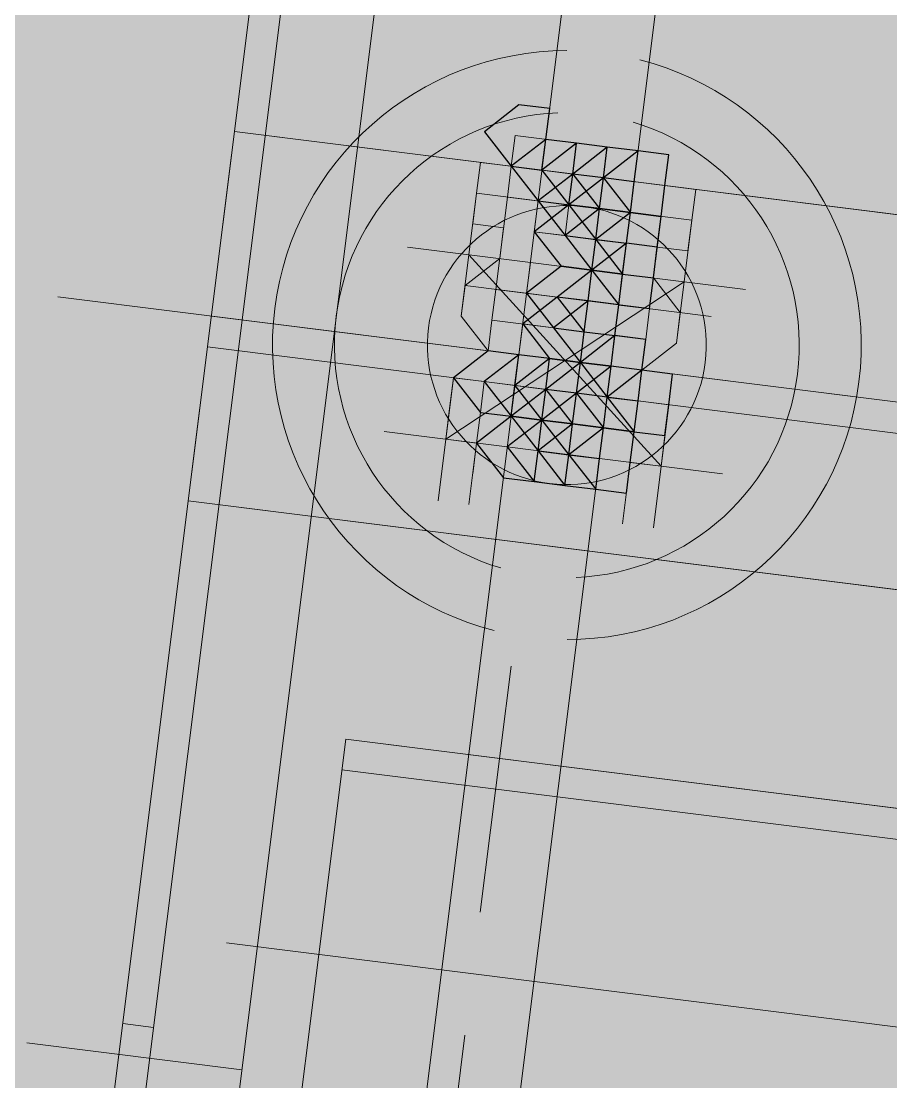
# Model space of a CAD drawing. Header units: metres. Extents: x -4 to 509425, y 7549 to 4732445.
# Drawn here: x 475992.0729 to 475992.3105, y 4719722.4857 to 4719722.7754 of the extents above; entities that cross this region are included whole.
import ezdxf

# ---------------------------------------------------------------- set-up
doc = ezdxf.new("R2010")
doc.units = ezdxf.units.M
doc.header["$LTSCALE"] = 0.01
doc.header["$MEASUREMENT"] = 0
doc.layers.get('0').update_dxf_attribs({"lineweight": 0})
doc.layers.add('_SUBESTACIÓN', color=1, linetype='Continuous')
doc.layers.add('SUBESTACION LA VID', color=253, linetype='Continuous')

# ---------------------------------------------------------------- blocks, each defined once
blk = doc.blocks.new('A$Cfff6051d')
at = {"layer": 'SUBESTACION LA VID', "transparency": 33554687}
h = blk.add_hatch(color=256, dxfattribs=at)
h.dxf.hatch_style = 2
h.paths.add_polyline_path([(475992.21629, 4719722.74312), (475992.21734, 4719722.75152), (475992.20894, 4719722.75257), (475992.19949, 4719722.74523), (475992.20684, 4719722.73577), (475992.21524, 4719722.73472)])
h = blk.add_hatch(color=256, dxfattribs=at)
h.dxf.hatch_style = 2
h.paths.add_polyline_path([(475992.21629, 4719722.74312), (475992.21734, 4719722.75152), (475992.20894, 4719722.75257), (475992.19949, 4719722.74523), (475992.20684, 4719722.73577), (475992.21524, 4719722.73472)])
h = blk.add_hatch(color=256, dxfattribs=at)
h.dxf.hatch_style = 2
h.paths.add_polyline_path([(475992.22364, 4719722.73367), (475992.22469, 4719722.74207), (475992.21629, 4719722.74312), (475992.20684, 4719722.73577), (475992.21418, 4719722.72632), (475992.22258, 4719722.72527)])
h = blk.add_hatch(color=256, dxfattribs=at)
h.dxf.hatch_style = 2
h.paths.add_polyline_path([(475992.23204, 4719722.73262), (475992.23309, 4719722.74102), (475992.22469, 4719722.74207), (475992.21524, 4719722.73472), (475992.22258, 4719722.72527), (475992.23098, 4719722.72421)])
h = blk.add_hatch(color=256, dxfattribs=at)
h.dxf.hatch_style = 2
h.paths.add_polyline_path([(475992.23204, 4719722.73262), (475992.23309, 4719722.74102), (475992.22469, 4719722.74207), (475992.21524, 4719722.73472), (475992.22258, 4719722.72527), (475992.23098, 4719722.72421)])
h = blk.add_hatch(color=256, dxfattribs=at)
h.dxf.hatch_style = 2
h.paths.add_polyline_path([(475992.23204, 4719722.73262), (475992.23309, 4719722.74102), (475992.22469, 4719722.74207), (475992.21524, 4719722.73472), (475992.22258, 4719722.72527), (475992.23098, 4719722.72421)])
h = blk.add_hatch(color=256, dxfattribs=at)
h.dxf.hatch_style = 2
h.paths.add_polyline_path([(475992.24044, 4719722.73156), (475992.24149, 4719722.73996), (475992.23309, 4719722.74102), (475992.22364, 4719722.73367), (475992.23098, 4719722.72421), (475992.23939, 4719722.72316)])
h = blk.add_hatch(color=256, dxfattribs=at)
h.dxf.hatch_style = 2
h.paths.add_polyline_path([(475992.24044, 4719722.73156), (475992.24149, 4719722.73996), (475992.23309, 4719722.74102), (475992.22364, 4719722.73367), (475992.23098, 4719722.72421), (475992.23939, 4719722.72316)])
h = blk.add_hatch(color=256, dxfattribs=at)
h.dxf.hatch_style = 2
h.paths.add_polyline_path([(475992.24044, 4719722.73156), (475992.24149, 4719722.73996), (475992.23309, 4719722.74102), (475992.22364, 4719722.73367), (475992.23098, 4719722.72421), (475992.23939, 4719722.72316)])
h = blk.add_hatch(color=256, dxfattribs=at)
h.dxf.hatch_style = 2
h.paths.add_polyline_path([(475992.24884, 4719722.73051), (475992.24989, 4719722.73891), (475992.24149, 4719722.73996), (475992.23204, 4719722.73262), (475992.23939, 4719722.72316), (475992.24779, 4719722.72211)])
h = blk.add_hatch(color=256, dxfattribs=at)
h.dxf.hatch_style = 2
h.paths.add_polyline_path([(475992.23098, 4719722.72421), (475992.23204, 4719722.73262), (475992.22364, 4719722.73367), (475992.21418, 4719722.72632), (475992.22153, 4719722.71687), (475992.22993, 4719722.71581)])
h = blk.add_hatch(color=256, dxfattribs=at)
h.dxf.hatch_style = 2
h.paths.add_polyline_path([(475992.23098, 4719722.72421), (475992.23204, 4719722.73262), (475992.22364, 4719722.73367), (475992.21418, 4719722.72632), (475992.22153, 4719722.71687), (475992.22993, 4719722.71581)])
h = blk.add_hatch(color=256, dxfattribs=at)
h.dxf.hatch_style = 2
h.paths.add_polyline_path([(475992.23939, 4719722.72316), (475992.24044, 4719722.73156), (475992.23204, 4719722.73262), (475992.22258, 4719722.72527), (475992.22993, 4719722.71581), (475992.23833, 4719722.71476)])
h = blk.add_hatch(color=256, dxfattribs=at)
h.dxf.hatch_style = 2
h.paths.add_polyline_path([(475992.23939, 4719722.72316), (475992.24044, 4719722.73156), (475992.23204, 4719722.73262), (475992.22258, 4719722.72527), (475992.22993, 4719722.71581), (475992.23833, 4719722.71476)])
h = blk.add_hatch(color=256, dxfattribs=at)
h.dxf.hatch_style = 2
h.paths.add_polyline_path([(475992.22993, 4719722.71581), (475992.23098, 4719722.72421), (475992.22258, 4719722.72527), (475992.21313, 4719722.71792), (475992.22048, 4719722.70847), (475992.22888, 4719722.70741)])
h = blk.add_hatch(color=256, dxfattribs=at)
h.dxf.hatch_style = 2
h.paths.add_polyline_path([(475992.22993, 4719722.71581), (475992.23098, 4719722.72421), (475992.22258, 4719722.72527), (475992.21313, 4719722.71792), (475992.22048, 4719722.70847), (475992.22888, 4719722.70741)])
h = blk.add_hatch(color=256, dxfattribs=at)
h.dxf.hatch_style = 2
h.paths.add_polyline_path([(475992.23833, 4719722.71476), (475992.23939, 4719722.72316), (475992.23098, 4719722.72421), (475992.22153, 4719722.71687), (475992.22888, 4719722.70741), (475992.23728, 4719722.70636)])
h = blk.add_hatch(color=256, dxfattribs=at)
h.dxf.hatch_style = 2
h.paths.add_polyline_path([(475992.23833, 4719722.71476), (475992.23939, 4719722.72316), (475992.23098, 4719722.72421), (475992.22153, 4719722.71687), (475992.22888, 4719722.70741), (475992.23728, 4719722.70636)])
h = blk.add_hatch(color=256, dxfattribs=at)
h.dxf.hatch_style = 2
h.paths.add_polyline_path([(475992.24673, 4719722.71371), (475992.24779, 4719722.72211), (475992.23939, 4719722.72316), (475992.22993, 4719722.71581), (475992.23728, 4719722.70636), (475992.24568, 4719722.70531)])
h = blk.add_hatch(color=256, dxfattribs=at)
h.dxf.hatch_style = 2
h.paths.add_polyline_path([(475992.24673, 4719722.71371), (475992.24779, 4719722.72211), (475992.23939, 4719722.72316), (475992.22993, 4719722.71581), (475992.23728, 4719722.70636), (475992.24568, 4719722.70531)])
h = blk.add_hatch(color=256, dxfattribs=at)
h.dxf.hatch_style = 2
h.paths.add_polyline_path([(475992.24568, 4719722.70531), (475992.24673, 4719722.71371), (475992.23833, 4719722.71476), (475992.22888, 4719722.70741), (475992.23623, 4719722.69796), (475992.24463, 4719722.69691)])
h = blk.add_hatch(color=256, dxfattribs=at)
h.dxf.hatch_style = 2
h.paths.add_polyline_path([(475992.24568, 4719722.70531), (475992.24673, 4719722.71371), (475992.23833, 4719722.71476), (475992.22888, 4719722.70741), (475992.23623, 4719722.69796), (475992.24463, 4719722.69691)])
h = blk.add_hatch(color=256, dxfattribs=at)
h.dxf.hatch_style = 2
h.paths.add_polyline_path([(475992.22782, 4719722.69901), (475992.22888, 4719722.70741), (475992.22048, 4719722.70847), (475992.21102, 4719722.70112), (475992.21837, 4719722.69167), (475992.22677, 4719722.69061)])
h = blk.add_hatch(color=256, dxfattribs=at)
h.dxf.hatch_style = 2
h.paths.add_polyline_path([(475992.22782, 4719722.69901), (475992.22888, 4719722.70741), (475992.22048, 4719722.70847), (475992.21102, 4719722.70112), (475992.21837, 4719722.69167), (475992.22677, 4719722.69061)])
h = blk.add_hatch(color=256, dxfattribs=at)
h.dxf.hatch_style = 2
h.paths.add_polyline_path([(475992.22782, 4719722.69901), (475992.22888, 4719722.70741), (475992.22048, 4719722.70847), (475992.21102, 4719722.70112), (475992.21837, 4719722.69167), (475992.22677, 4719722.69061)])
h = blk.add_hatch(color=256, dxfattribs=at)
h.dxf.hatch_style = 2
h.paths.add_polyline_path([(475992.22782, 4719722.69901), (475992.22888, 4719722.70741), (475992.22048, 4719722.70847), (475992.21102, 4719722.70112), (475992.21837, 4719722.69167), (475992.22677, 4719722.69061)])
h = blk.add_hatch(color=256, dxfattribs=at)
h.dxf.hatch_style = 2
h.paths.add_polyline_path([(475992.22782, 4719722.69901), (475992.22888, 4719722.70741), (475992.22048, 4719722.70847), (475992.21102, 4719722.70112), (475992.21837, 4719722.69167), (475992.22677, 4719722.69061)])
h = blk.add_hatch(color=256, dxfattribs=at)
h.dxf.hatch_style = 2
h.paths.add_polyline_path([(475992.23623, 4719722.69796), (475992.23728, 4719722.70636), (475992.22888, 4719722.70741), (475992.21942, 4719722.70007), (475992.22677, 4719722.69061), (475992.23517, 4719722.68956)])
h = blk.add_hatch(color=256, dxfattribs=at)
h.dxf.hatch_style = 2
h.paths.add_polyline_path([(475992.23623, 4719722.69796), (475992.23728, 4719722.70636), (475992.22888, 4719722.70741), (475992.21942, 4719722.70007), (475992.22677, 4719722.69061), (475992.23517, 4719722.68956)])
h = blk.add_hatch(color=256, dxfattribs=at)
h.dxf.hatch_style = 2
h.paths.add_polyline_path([(475992.23623, 4719722.69796), (475992.23728, 4719722.70636), (475992.22888, 4719722.70741), (475992.21942, 4719722.70007), (475992.22677, 4719722.69061), (475992.23517, 4719722.68956)])
h = blk.add_hatch(color=256, dxfattribs=at)
h.dxf.hatch_style = 2
h.paths.add_polyline_path([(475992.23623, 4719722.69796), (475992.23728, 4719722.70636), (475992.22888, 4719722.70741), (475992.21942, 4719722.70007), (475992.22677, 4719722.69061), (475992.23517, 4719722.68956)])
h = blk.add_hatch(color=256, dxfattribs=at)
h.dxf.hatch_style = 2
h.paths.add_polyline_path([(475992.23623, 4719722.69796), (475992.23728, 4719722.70636), (475992.22888, 4719722.70741), (475992.21942, 4719722.70007), (475992.22677, 4719722.69061), (475992.23517, 4719722.68956)])
h = blk.add_hatch(color=256, dxfattribs=at)
h.dxf.hatch_style = 2
h.paths.add_polyline_path([(475992.22677, 4719722.69061), (475992.22782, 4719722.69901), (475992.21942, 4719722.70007), (475992.20997, 4719722.69272), (475992.21732, 4719722.68327), (475992.22572, 4719722.68221)])
h = blk.add_hatch(color=256, dxfattribs=at)
h.dxf.hatch_style = 2
h.paths.add_polyline_path([(475992.22677, 4719722.69061), (475992.22782, 4719722.69901), (475992.21942, 4719722.70007), (475992.20997, 4719722.69272), (475992.21732, 4719722.68327), (475992.22572, 4719722.68221)])
h = blk.add_hatch(color=256, dxfattribs=at)
h.dxf.hatch_style = 2
h.paths.add_polyline_path([(475992.22677, 4719722.69061), (475992.22782, 4719722.69901), (475992.21942, 4719722.70007), (475992.20997, 4719722.69272), (475992.21732, 4719722.68327), (475992.22572, 4719722.68221)])
h = blk.add_hatch(color=256, dxfattribs=at)
h.dxf.hatch_style = 2
h.paths.add_polyline_path([(475992.22677, 4719722.69061), (475992.22782, 4719722.69901), (475992.21942, 4719722.70007), (475992.20997, 4719722.69272), (475992.21732, 4719722.68327), (475992.22572, 4719722.68221)])
h = blk.add_hatch(color=256, dxfattribs=at)
h.dxf.hatch_style = 2
h.paths.add_polyline_path([(475992.22677, 4719722.69061), (475992.22782, 4719722.69901), (475992.21942, 4719722.70007), (475992.20997, 4719722.69272), (475992.21732, 4719722.68327), (475992.22572, 4719722.68221)])
h = blk.add_hatch(color=256, dxfattribs=at)
h.dxf.hatch_style = 2
h.paths.add_polyline_path([(475992.23517, 4719722.68956), (475992.23623, 4719722.69796), (475992.22782, 4719722.69901), (475992.21837, 4719722.69167), (475992.22572, 4719722.68221), (475992.23412, 4719722.68116)])
h = blk.add_hatch(color=256, dxfattribs=at)
h.dxf.hatch_style = 2
h.paths.add_polyline_path([(475992.23517, 4719722.68956), (475992.23623, 4719722.69796), (475992.22782, 4719722.69901), (475992.21837, 4719722.69167), (475992.22572, 4719722.68221), (475992.23412, 4719722.68116)])
h = blk.add_hatch(color=256, dxfattribs=at)
h.dxf.hatch_style = 2
h.paths.add_polyline_path([(475992.23517, 4719722.68956), (475992.23623, 4719722.69796), (475992.22782, 4719722.69901), (475992.21837, 4719722.69167), (475992.22572, 4719722.68221), (475992.23412, 4719722.68116)])
h = blk.add_hatch(color=256, dxfattribs=at)
h.dxf.hatch_style = 2
h.paths.add_polyline_path([(475992.23517, 4719722.68956), (475992.23623, 4719722.69796), (475992.22782, 4719722.69901), (475992.21837, 4719722.69167), (475992.22572, 4719722.68221), (475992.23412, 4719722.68116)])
h = blk.add_hatch(color=256, dxfattribs=at)
h.dxf.hatch_style = 2
h.paths.add_polyline_path([(475992.23517, 4719722.68956), (475992.23623, 4719722.69796), (475992.22782, 4719722.69901), (475992.21837, 4719722.69167), (475992.22572, 4719722.68221), (475992.23412, 4719722.68116)])
h = blk.add_hatch(color=256, dxfattribs=at)
h.dxf.hatch_style = 2
h.paths.add_polyline_path([(475992.24252, 4719722.68011), (475992.24357, 4719722.68851), (475992.23517, 4719722.68956), (475992.22572, 4719722.68221), (475992.23307, 4719722.67276), (475992.24147, 4719722.6717)])
h = blk.add_hatch(color=256, dxfattribs=at)
h.dxf.hatch_style = 2
h.paths.add_polyline_path([(475992.24252, 4719722.68011), (475992.24357, 4719722.68851), (475992.23517, 4719722.68956), (475992.22572, 4719722.68221), (475992.23307, 4719722.67276), (475992.24147, 4719722.6717)])
h = blk.add_hatch(color=256, dxfattribs=at)
h.dxf.hatch_style = 2
h.paths.add_polyline_path([(475992.20786, 4719722.67592), (475992.20892, 4719722.68432), (475992.20052, 4719722.68537), (475992.19106, 4719722.67802), (475992.19841, 4719722.66857), (475992.20681, 4719722.66752)])
h = blk.add_hatch(color=256, dxfattribs=at)
h.dxf.hatch_style = 2
h.paths.add_polyline_path([(475992.21626, 4719722.67486), (475992.21732, 4719722.68327), (475992.20892, 4719722.68432), (475992.19946, 4719722.67697), (475992.20681, 4719722.66752), (475992.21521, 4719722.66646)])
h = blk.add_hatch(color=256, dxfattribs=at)
h.dxf.hatch_style = 2
h.paths.add_polyline_path([(475992.22466, 4719722.67381), (475992.22572, 4719722.68221), (475992.21732, 4719722.68327), (475992.20786, 4719722.67592), (475992.21521, 4719722.66646), (475992.22361, 4719722.66541)])
h = blk.add_hatch(color=256, dxfattribs=at)
h.dxf.hatch_style = 2
h.paths.add_polyline_path([(475992.22466, 4719722.67381), (475992.22572, 4719722.68221), (475992.21732, 4719722.68327), (475992.20786, 4719722.67592), (475992.21521, 4719722.66646), (475992.22361, 4719722.66541)])
h = blk.add_hatch(color=256, dxfattribs=at)
h.dxf.hatch_style = 2
h.paths.add_polyline_path([(475992.23307, 4719722.67276), (475992.23412, 4719722.68116), (475992.22572, 4719722.68221), (475992.21626, 4719722.67486), (475992.22361, 4719722.66541), (475992.23202, 4719722.66436)])
h = blk.add_hatch(color=256, dxfattribs=at)
h.dxf.hatch_style = 2
h.paths.add_polyline_path([(475992.23307, 4719722.67276), (475992.23412, 4719722.68116), (475992.22572, 4719722.68221), (475992.21626, 4719722.67486), (475992.22361, 4719722.66541), (475992.23202, 4719722.66436)])
h = blk.add_hatch(color=256, dxfattribs=at)
h.dxf.hatch_style = 2
h.paths.add_polyline_path([(475992.24147, 4719722.6717), (475992.24252, 4719722.68011), (475992.23412, 4719722.68116), (475992.22466, 4719722.67381), (475992.23202, 4719722.66436), (475992.24042, 4719722.6633)])
h = blk.add_hatch(color=256, dxfattribs=at)
h.dxf.hatch_style = 2
h.paths.add_polyline_path([(475992.24147, 4719722.6717), (475992.24252, 4719722.68011), (475992.23412, 4719722.68116), (475992.22466, 4719722.67381), (475992.23202, 4719722.66436), (475992.24042, 4719722.6633)])
h = blk.add_hatch(color=256, dxfattribs=at)
h.dxf.hatch_style = 2
h.paths.add_polyline_path([(475992.24147, 4719722.6717), (475992.24252, 4719722.68011), (475992.23412, 4719722.68116), (475992.22466, 4719722.67381), (475992.23202, 4719722.66436), (475992.24042, 4719722.6633)])
h = blk.add_hatch(color=256, dxfattribs=at)
h.dxf.hatch_style = 2
h.paths.add_polyline_path([(475992.24987, 4719722.67065), (475992.25092, 4719722.67905), (475992.24252, 4719722.68011), (475992.23307, 4719722.67276), (475992.24042, 4719722.6633), (475992.24882, 4719722.66225)])
h = blk.add_hatch(color=256, dxfattribs=at)
h.dxf.hatch_style = 2
h.paths.add_polyline_path([(475992.22361, 4719722.66541), (475992.22466, 4719722.67381), (475992.21626, 4719722.67486), (475992.20681, 4719722.66752), (475992.21416, 4719722.65806), (475992.22256, 4719722.65701)])
h = blk.add_hatch(color=256, dxfattribs=at)
h.dxf.hatch_style = 2
h.paths.add_polyline_path([(475992.22361, 4719722.66541), (475992.22466, 4719722.67381), (475992.21626, 4719722.67486), (475992.20681, 4719722.66752), (475992.21416, 4719722.65806), (475992.22256, 4719722.65701)])
h = blk.add_hatch(color=256, dxfattribs=at)
h.dxf.hatch_style = 2
h.paths.add_polyline_path([(475992.22361, 4719722.66541), (475992.22466, 4719722.67381), (475992.21626, 4719722.67486), (475992.20681, 4719722.66752), (475992.21416, 4719722.65806), (475992.22256, 4719722.65701)])
h = blk.add_hatch(color=256, dxfattribs=at)
h.dxf.hatch_style = 2
h.paths.add_polyline_path([(475992.22361, 4719722.66541), (475992.22466, 4719722.67381), (475992.21626, 4719722.67486), (475992.20681, 4719722.66752), (475992.21416, 4719722.65806), (475992.22256, 4719722.65701)])
h = blk.add_hatch(color=256, dxfattribs=at)
h.dxf.hatch_style = 2
h.paths.add_polyline_path([(475992.23202, 4719722.66436), (475992.23307, 4719722.67276), (475992.22466, 4719722.67381), (475992.21521, 4719722.66646), (475992.22256, 4719722.65701), (475992.23096, 4719722.65596)])
h = blk.add_hatch(color=256, dxfattribs=at)
h.dxf.hatch_style = 2
h.paths.add_polyline_path([(475992.23202, 4719722.66436), (475992.23307, 4719722.67276), (475992.22466, 4719722.67381), (475992.21521, 4719722.66646), (475992.22256, 4719722.65701), (475992.23096, 4719722.65596)])
h = blk.add_hatch(color=256, dxfattribs=at)
h.dxf.hatch_style = 2
h.paths.add_polyline_path([(475992.23202, 4719722.66436), (475992.23307, 4719722.67276), (475992.22466, 4719722.67381), (475992.21521, 4719722.66646), (475992.22256, 4719722.65701), (475992.23096, 4719722.65596)])
h = blk.add_hatch(color=256, dxfattribs=at)
h.dxf.hatch_style = 2
h.paths.add_polyline_path([(475992.23202, 4719722.66436), (475992.23307, 4719722.67276), (475992.22466, 4719722.67381), (475992.21521, 4719722.66646), (475992.22256, 4719722.65701), (475992.23096, 4719722.65596)])
h = blk.add_hatch(color=256, dxfattribs=at)
h.dxf.hatch_style = 2
h.paths.add_polyline_path([(475992.21416, 4719722.65806), (475992.21521, 4719722.66646), (475992.20681, 4719722.66752), (475992.19736, 4719722.66017), (475992.2047, 4719722.65072), (475992.2131, 4719722.64966)])
h = blk.add_hatch(color=256, dxfattribs=at)
h.dxf.hatch_style = 2
h.paths.add_polyline_path([(475992.22256, 4719722.65701), (475992.22361, 4719722.66541), (475992.21521, 4719722.66646), (475992.20576, 4719722.65912), (475992.2131, 4719722.64966), (475992.2215, 4719722.64861)])
h = blk.add_hatch(color=256, dxfattribs=at)
h.dxf.hatch_style = 2
h.paths.add_polyline_path([(475992.22256, 4719722.65701), (475992.22361, 4719722.66541), (475992.21521, 4719722.66646), (475992.20576, 4719722.65912), (475992.2131, 4719722.64966), (475992.2215, 4719722.64861)])
h = blk.add_hatch(color=256, dxfattribs=at)
h.dxf.hatch_style = 2
h.paths.add_polyline_path([(475992.23096, 4719722.65596), (475992.23202, 4719722.66436), (475992.22361, 4719722.66541), (475992.21416, 4719722.65806), (475992.2215, 4719722.64861), (475992.22991, 4719722.64756)])
h = blk.add_hatch(color=256, dxfattribs=at)
h.dxf.hatch_style = 2
h.paths.add_polyline_path([(475992.23096, 4719722.65596), (475992.23202, 4719722.66436), (475992.22361, 4719722.66541), (475992.21416, 4719722.65806), (475992.2215, 4719722.64861), (475992.22991, 4719722.64756)])
h = blk.add_hatch(color=256, dxfattribs=at)
h.dxf.hatch_style = 2
h.paths.add_polyline_path([(475992.23936, 4719722.6549), (475992.24042, 4719722.6633), (475992.23202, 4719722.66436), (475992.22256, 4719722.65701), (475992.22991, 4719722.64756), (475992.23831, 4719722.6465)])
h = blk.add_hatch(color=256, dxfattribs=at)
h.dxf.hatch_style = 2
h.paths.add_polyline_path([(475992.23936, 4719722.6549), (475992.24042, 4719722.6633), (475992.23202, 4719722.66436), (475992.22256, 4719722.65701), (475992.22991, 4719722.64756), (475992.23831, 4719722.6465)])
h = blk.add_hatch(color=256, dxfattribs=at)
h.dxf.hatch_style = 2
h.paths.add_polyline_path([(475992.23936, 4719722.6549), (475992.24042, 4719722.6633), (475992.23202, 4719722.66436), (475992.22256, 4719722.65701), (475992.22991, 4719722.64756), (475992.23831, 4719722.6465)])
at = {"layer": 'SUBESTACION LA VID', "lineweight": 15}
for p, q in [((475992.26052, 4719723.09593), (475992.09939, 4719721.81068)), ((475992.28573, 4719723.09277), (475992.12459, 4719721.80752)), ((475992.15545, 4719722.93846), (475991.89427, 4719720.85518)), ((475992.20789, 4719722.74417), (475992.20684, 4719722.73577)), ((475992.20789, 4719722.74417), (475992.24149, 4719722.73996)), ((475992.24989, 4719722.73891), (475992.24884, 4719722.73051)), ((475992.24989, 4719722.73891), (475992.24884, 4719722.73051)), ((475992.20684, 4719722.73577), (475992.22364, 4719722.73367)), ((475992.21524, 4719722.73472), (475992.22364, 4719722.73367)), ((475992.22364, 4719722.73367), (475992.23204, 4719722.73262)), ((475992.23204, 4719722.73262), (475992.24884, 4719722.73051)), ((475992.23204, 4719722.73262), (475992.24044, 4719722.73156)), ((475992.19738, 4719722.72843), (475992.19317, 4719722.69483)), ((475992.19738, 4719722.72843), (475992.25619, 4719722.72105)), ((475992.20262, 4719722.70217), (475992.20578, 4719722.72737)), ((475992.20578, 4719722.72737), (475992.22258, 4719722.72527)), ((475992.21418, 4719722.72632), (475992.21313, 4719722.71792)), ((475992.22153, 4719722.71687), (475992.22258, 4719722.72527)), ((475992.22993, 4719722.71581), (475992.23098, 4719722.72421)), ((475992.23098, 4719722.72421), (475992.24779, 4719722.72211)), ((475992.23939, 4719722.72316), (475992.23833, 4719722.71476)), ((475992.24463, 4719722.69691), (475992.24779, 4719722.72211)), ((475992.25619, 4719722.72105), (475992.25197, 4719722.68745)), ((475992.20368, 4719722.71057), (475992.20473, 4719722.71897)), ((475992.21313, 4719722.71792), (475992.21313, 4719722.71792)), ((475992.21313, 4719722.71792), (475992.23833, 4719722.71476)), ((475992.21313, 4719722.71792), (475992.22153, 4719722.71687)), ((475992.22153, 4719722.71687), (475992.22993, 4719722.71581)), ((475992.22993, 4719722.71581), (475992.23833, 4719722.71476)), ((475992.21208, 4719722.70952), (475992.17848, 4719722.71373)), ((475992.24776, 4719722.65385), (475992.19528, 4719722.71163)), ((475992.19528, 4719722.71163), (475992.19528, 4719722.71163)), ((475992.20368, 4719722.71057), (475992.20368, 4719722.71057)), ((475992.21102, 4719722.70112), (475992.21208, 4719722.70952)), ((475992.21208, 4719722.70952), (475992.23728, 4719722.70636)), ((475992.21208, 4719722.70952), (475992.21208, 4719722.70952)), ((475992.23623, 4719722.69796), (475992.23728, 4719722.70636)), ((475992.23728, 4719722.70636), (475992.27088, 4719722.70215)), ((475992.25408, 4719722.70425), (475992.18896, 4719722.66122)), ((475992.25408, 4719722.70425), (475992.25408, 4719722.70425)), ((475992.19422, 4719722.70323), (475992.26143, 4719722.6948)), ((475992.21102, 4719722.70112), (475992.21942, 4719722.70007)), ((475993.35136, 4719722.54109), (475992.08291, 4719722.70012)), ((475992.21942, 4719722.70007), (475992.22782, 4719722.69901)), ((475992.22782, 4719722.69901), (475992.23623, 4719722.69796)), ((475993.30936, 4719722.54636), (475992.12491, 4719722.69485)), ((475992.20892, 4719722.68432), (475992.20997, 4719722.69272)), ((475992.20997, 4719722.69272), (475992.21837, 4719722.69167)), ((475992.21837, 4719722.69167), (475992.22677, 4719722.69061)), ((475992.22677, 4719722.69061), (475992.23517, 4719722.68956)), ((475992.23412, 4719722.68116), (475992.23517, 4719722.68956)), ((475993.30831, 4719722.53796), (475992.12386, 4719722.68645)), ((475992.24252, 4719722.68011), (475992.24357, 4719722.68851)), ((475992.20052, 4719722.68537), (475992.20052, 4719722.68537)), ((475992.20052, 4719722.68537), (475992.23412, 4719722.68116)), ((475992.20892, 4719722.68432), (475992.20892, 4719722.68432)), ((475992.24252, 4719722.68011), (475992.23412, 4719722.68116)), ((475992.18685, 4719722.64442), (475992.19106, 4719722.67802)), ((475992.19946, 4719722.67697), (475992.21626, 4719722.67486)), ((475992.20786, 4719722.67592), (475992.20786, 4719722.67592)), ((475992.22466, 4719722.67381), (475992.24147, 4719722.6717)), ((475992.24566, 4719722.63705), (475992.24987, 4719722.67065)), ((475992.21521, 4719722.66646), (475992.22361, 4719722.66541)), ((475992.21521, 4719722.66646), (475992.22361, 4719722.66541)), ((475992.20576, 4719722.65912), (475992.17216, 4719722.66333)), ((475992.18896, 4719722.66122), (475992.18896, 4719722.66122)), ((475992.19736, 4719722.66017), (475992.19525, 4719722.64337)), ((475992.19736, 4719722.66017), (475992.1963, 4719722.65177)), ((475992.20576, 4719722.65912), (475992.23096, 4719722.65596)), ((475992.20576, 4719722.65912), (475992.20576, 4719722.65912)), ((475992.23096, 4719722.65596), (475992.26456, 4719722.65175)), ((475992.23936, 4719722.6549), (475992.23726, 4719722.6381)), ((475992.24776, 4719722.65385), (475992.24776, 4719722.65385)), ((475992.19836, 4719722.53206), (475992.20679, 4719722.59926)), ((475992.16057, 4719722.57093), (475993.24422, 4719722.43507)), ((475992.12905, 4719722.52368), (475993.2631, 4719722.38151)), ((475992.1091, 4719722.50059), (475992.10069, 4719722.50164)), ((475992.18572, 4719722.43126), (475992.19415, 4719722.49846)), ((475992.13324, 4719722.48903), (475992.07444, 4719722.4964))]:
    blk.add_line(p, q, dxfattribs=at)
at = {"layer": 'SUBESTACION LA VID', "lineweight": 0}
for p, q in [((475992.92087, 4719722.64626), (475992.13123, 4719722.74525)), ((475992.11859, 4719722.64445), (475992.90823, 4719722.54545)), ((475992.90086, 4719722.48665), (475992.16163, 4719722.57933))]:
    blk.add_line(p, q, dxfattribs=at)
at = {"layer": 'SUBESTACION LA VID', "lineweight": 15}
for points in [[(475992.6593, 4719722.39748), (475992.14688, 4719722.46172), (475992.16163, 4719722.57933), (475992.50604, 4719722.53615)], [(475992.51341, 4719722.59495), (475992.11859, 4719722.64445), (475992.13123, 4719722.74525), (475992.52605, 4719722.69576)], [(475990.94504, 4719720.97418), (475991.92788, 4719720.85096), (475992.18906, 4719722.93425), (475991.20622, 4719723.05746), (475990.94504, 4719720.97418)], [(475992.07145, 4719722.94899), (475991.81027, 4719720.86571), (475991.90268, 4719720.85412), (475992.16386, 4719722.93741), (475992.07145, 4719722.94899)], [(475992.07145, 4719722.94899), (475991.81027, 4719720.86571), (475991.90268, 4719720.85412), (475992.16386, 4719722.93741), (475992.07145, 4719722.94899)], [(475991.90268, 4719720.85412), (475991.92788, 4719720.85096), (475992.18906, 4719722.93425), (475992.16386, 4719722.93741), (475991.90268, 4719720.85412)], [(475992.11859, 4719722.64445), (475992.13123, 4719722.74525), (475993.31568, 4719722.59676), (475993.30304, 4719722.49596), (475992.11859, 4719722.64445)], [(475993.31568, 4719722.59676), (475993.30304, 4719722.49596), (475992.11859, 4719722.64445), (475992.13123, 4719722.74525), (475993.31568, 4719722.59676)], [(475992.20789, 4719722.74417), (475992.20684, 4719722.73577), (475992.20789, 4719722.74417)], [(475992.21524, 4719722.73472), (475992.21629, 4719722.74312), (475992.21524, 4719722.73472)], [(475992.24149, 4719722.73996), (475992.24044, 4719722.73156), (475992.24149, 4719722.73996)], [(475992.24149, 4719722.73996), (475992.24989, 4719722.73891), (475992.24149, 4719722.73996)], [(475992.20473, 4719722.71897), (475992.19633, 4719722.72003), (475992.19738, 4719722.72843), (475992.19844, 4719722.73683), (475992.20684, 4719722.73577), (475992.19844, 4719722.73683), (475992.19738, 4719722.72843), (475992.19633, 4719722.72003), (475992.20473, 4719722.71897)], [(475992.20578, 4719722.72737), (475992.20684, 4719722.73577), (475992.20578, 4719722.72737)], [(475992.22258, 4719722.72527), (475992.22364, 4719722.73367), (475992.22258, 4719722.72527)], [(475992.23204, 4719722.73262), (475992.23098, 4719722.72421), (475992.23204, 4719722.73262)], [(475992.24884, 4719722.73051), (475992.25724, 4719722.72946), (475992.25619, 4719722.72105), (475992.25513, 4719722.71265), (475992.24673, 4719722.71371), (475992.25513, 4719722.71265), (475992.25619, 4719722.72105), (475992.25724, 4719722.72946), (475992.24884, 4719722.73051)], [(475992.24884, 4719722.73051), (475992.24779, 4719722.72211), (475992.24884, 4719722.73051)], [(475992.23098, 4719722.72421), (475992.22258, 4719722.72527), (475992.23098, 4719722.72421)], [(475992.24568, 4719722.70531), (475992.24568, 4719722.70531), (475992.24673, 4719722.71371), (475992.24568, 4719722.70531)], [(475992.24568, 4719722.70531), (475992.24673, 4719722.71371), (475992.24568, 4719722.70531)], [(475992.20052, 4719722.68537), (475992.19317, 4719722.69483), (475992.19422, 4719722.70323), (475992.20368, 4719722.71057), (475992.19422, 4719722.70323), (475992.19317, 4719722.69483), (475992.20052, 4719722.68537)], [(475992.24568, 4719722.70531), (475992.25303, 4719722.69585), (475992.25197, 4719722.68745), (475992.24252, 4719722.68011), (475992.25197, 4719722.68745), (475992.25303, 4719722.69585), (475992.24568, 4719722.70531)], [(475992.20157, 4719722.69377), (475992.20262, 4719722.70217), (475992.20157, 4719722.69377), (475992.20052, 4719722.68537)], [(475992.20262, 4719722.70217), (475992.21942, 4719722.70007), (475992.22782, 4719722.69901), (475992.24463, 4719722.69691)], [(475992.24463, 4719722.69691), (475992.24357, 4719722.68851), (475992.24463, 4719722.69691)], [(475992.20157, 4719722.69377), (475992.21837, 4719722.69167), (475992.22677, 4719722.69061), (475992.24357, 4719722.68851)], [(475992.19946, 4719722.67697), (475992.19106, 4719722.67802), (475992.19001, 4719722.66962), (475992.18896, 4719722.66122), (475992.19736, 4719722.66017), (475992.18896, 4719722.66122), (475992.19001, 4719722.66962), (475992.19106, 4719722.67802), (475992.19946, 4719722.67697)], [(475992.19946, 4719722.67697), (475992.19841, 4719722.66857), (475992.19736, 4719722.66017), (475992.19841, 4719722.66857), (475992.19946, 4719722.67697)], [(475992.21626, 4719722.67486), (475992.21521, 4719722.66646), (475992.21416, 4719722.65806)], [(475992.22466, 4719722.67381), (475992.22361, 4719722.66541), (475992.22256, 4719722.65701)], [(475992.23936, 4719722.6549), (475992.24776, 4719722.65385), (475992.24882, 4719722.66225), (475992.24987, 4719722.67065), (475992.24147, 4719722.6717), (475992.24987, 4719722.67065), (475992.24882, 4719722.66225), (475992.24776, 4719722.65385), (475992.23936, 4719722.6549)], [(475992.23936, 4719722.6549), (475992.24042, 4719722.6633), (475992.24147, 4719722.6717), (475992.24042, 4719722.6633), (475992.23936, 4719722.6549)], [(475992.23831, 4719722.6465), (475992.23831, 4719722.6465), (475992.23936, 4719722.6549)], [(475992.14688, 4719722.46172), (475993.23052, 4719722.32587), (475993.24527, 4719722.44347), (475992.16163, 4719722.57933), (475992.14688, 4719722.46172)], [(475992.16163, 4719722.57933), (475993.24527, 4719722.44347), (475993.23052, 4719722.32587), (475992.14688, 4719722.46172), (475992.16163, 4719722.57933)]]:
    blk.add_lwpolyline(points, dxfattribs=at)
at = {"layer": 'SUBESTACION LA VID'}
for points in [[(475992.21629, 4719722.74312), (475992.21734, 4719722.75152), (475992.20894, 4719722.75257), (475992.19949, 4719722.74523), (475992.20684, 4719722.73577), (475992.21524, 4719722.73472)], [(475992.21629, 4719722.74312), (475992.21734, 4719722.75152), (475992.20894, 4719722.75257), (475992.19949, 4719722.74523), (475992.20684, 4719722.73577), (475992.21524, 4719722.73472)], [(475992.22364, 4719722.73367), (475992.22469, 4719722.74207), (475992.21629, 4719722.74312), (475992.20684, 4719722.73577), (475992.21418, 4719722.72632), (475992.22258, 4719722.72527)], [(475992.23204, 4719722.73262), (475992.23309, 4719722.74102), (475992.22469, 4719722.74207), (475992.21524, 4719722.73472), (475992.22258, 4719722.72527), (475992.23098, 4719722.72421)], [(475992.23204, 4719722.73262), (475992.23309, 4719722.74102), (475992.22469, 4719722.74207), (475992.21524, 4719722.73472), (475992.22258, 4719722.72527), (475992.23098, 4719722.72421)], [(475992.23204, 4719722.73262), (475992.23309, 4719722.74102), (475992.22469, 4719722.74207), (475992.21524, 4719722.73472), (475992.22258, 4719722.72527), (475992.23098, 4719722.72421)], [(475992.24044, 4719722.73156), (475992.24149, 4719722.73996), (475992.23309, 4719722.74102), (475992.22364, 4719722.73367), (475992.23098, 4719722.72421), (475992.23939, 4719722.72316)], [(475992.24044, 4719722.73156), (475992.24149, 4719722.73996), (475992.23309, 4719722.74102), (475992.22364, 4719722.73367), (475992.23098, 4719722.72421), (475992.23939, 4719722.72316)], [(475992.24044, 4719722.73156), (475992.24149, 4719722.73996), (475992.23309, 4719722.74102), (475992.22364, 4719722.73367), (475992.23098, 4719722.72421), (475992.23939, 4719722.72316)], [(475992.24884, 4719722.73051), (475992.24989, 4719722.73891), (475992.24149, 4719722.73996), (475992.23204, 4719722.73262), (475992.23939, 4719722.72316), (475992.24779, 4719722.72211)], [(475992.23098, 4719722.72421), (475992.23204, 4719722.73262), (475992.22364, 4719722.73367), (475992.21418, 4719722.72632), (475992.22153, 4719722.71687), (475992.22993, 4719722.71581)], [(475992.23098, 4719722.72421), (475992.23204, 4719722.73262), (475992.22364, 4719722.73367), (475992.21418, 4719722.72632), (475992.22153, 4719722.71687), (475992.22993, 4719722.71581)], [(475992.23939, 4719722.72316), (475992.24044, 4719722.73156), (475992.23204, 4719722.73262), (475992.22258, 4719722.72527), (475992.22993, 4719722.71581), (475992.23833, 4719722.71476)], [(475992.23939, 4719722.72316), (475992.24044, 4719722.73156), (475992.23204, 4719722.73262), (475992.22258, 4719722.72527), (475992.22993, 4719722.71581), (475992.23833, 4719722.71476)], [(475992.22993, 4719722.71581), (475992.23098, 4719722.72421), (475992.22258, 4719722.72527), (475992.21313, 4719722.71792), (475992.22048, 4719722.70847), (475992.22888, 4719722.70741)], [(475992.22993, 4719722.71581), (475992.23098, 4719722.72421), (475992.22258, 4719722.72527), (475992.21313, 4719722.71792), (475992.22048, 4719722.70847), (475992.22888, 4719722.70741)], [(475992.23833, 4719722.71476), (475992.23939, 4719722.72316), (475992.23098, 4719722.72421), (475992.22153, 4719722.71687), (475992.22888, 4719722.70741), (475992.23728, 4719722.70636)], [(475992.23833, 4719722.71476), (475992.23939, 4719722.72316), (475992.23098, 4719722.72421), (475992.22153, 4719722.71687), (475992.22888, 4719722.70741), (475992.23728, 4719722.70636)], [(475992.24673, 4719722.71371), (475992.24779, 4719722.72211), (475992.23939, 4719722.72316), (475992.22993, 4719722.71581), (475992.23728, 4719722.70636), (475992.24568, 4719722.70531)], [(475992.24673, 4719722.71371), (475992.24779, 4719722.72211), (475992.23939, 4719722.72316), (475992.22993, 4719722.71581), (475992.23728, 4719722.70636), (475992.24568, 4719722.70531)], [(475992.24568, 4719722.70531), (475992.24673, 4719722.71371), (475992.23833, 4719722.71476), (475992.22888, 4719722.70741), (475992.23623, 4719722.69796), (475992.24463, 4719722.69691)], [(475992.24568, 4719722.70531), (475992.24673, 4719722.71371), (475992.23833, 4719722.71476), (475992.22888, 4719722.70741), (475992.23623, 4719722.69796), (475992.24463, 4719722.69691)], [(475992.22782, 4719722.69901), (475992.22888, 4719722.70741), (475992.22048, 4719722.70847), (475992.21102, 4719722.70112), (475992.21837, 4719722.69167), (475992.22677, 4719722.69061)], [(475992.22782, 4719722.69901), (475992.22888, 4719722.70741), (475992.22048, 4719722.70847), (475992.21102, 4719722.70112), (475992.21837, 4719722.69167), (475992.22677, 4719722.69061)], [(475992.22782, 4719722.69901), (475992.22888, 4719722.70741), (475992.22048, 4719722.70847), (475992.21102, 4719722.70112), (475992.21837, 4719722.69167), (475992.22677, 4719722.69061)], [(475992.22782, 4719722.69901), (475992.22888, 4719722.70741), (475992.22048, 4719722.70847), (475992.21102, 4719722.70112), (475992.21837, 4719722.69167), (475992.22677, 4719722.69061)], [(475992.22782, 4719722.69901), (475992.22888, 4719722.70741), (475992.22048, 4719722.70847), (475992.21102, 4719722.70112), (475992.21837, 4719722.69167), (475992.22677, 4719722.69061)], [(475992.23623, 4719722.69796), (475992.23728, 4719722.70636), (475992.22888, 4719722.70741), (475992.21942, 4719722.70007), (475992.22677, 4719722.69061), (475992.23517, 4719722.68956)], [(475992.23623, 4719722.69796), (475992.23728, 4719722.70636), (475992.22888, 4719722.70741), (475992.21942, 4719722.70007), (475992.22677, 4719722.69061), (475992.23517, 4719722.68956)], [(475992.23623, 4719722.69796), (475992.23728, 4719722.70636), (475992.22888, 4719722.70741), (475992.21942, 4719722.70007), (475992.22677, 4719722.69061), (475992.23517, 4719722.68956)], [(475992.23623, 4719722.69796), (475992.23728, 4719722.70636), (475992.22888, 4719722.70741), (475992.21942, 4719722.70007), (475992.22677, 4719722.69061), (475992.23517, 4719722.68956)], [(475992.23623, 4719722.69796), (475992.23728, 4719722.70636), (475992.22888, 4719722.70741), (475992.21942, 4719722.70007), (475992.22677, 4719722.69061), (475992.23517, 4719722.68956)], [(475992.22677, 4719722.69061), (475992.22782, 4719722.69901), (475992.21942, 4719722.70007), (475992.20997, 4719722.69272), (475992.21732, 4719722.68327), (475992.22572, 4719722.68221)], [(475992.22677, 4719722.69061), (475992.22782, 4719722.69901), (475992.21942, 4719722.70007), (475992.20997, 4719722.69272), (475992.21732, 4719722.68327), (475992.22572, 4719722.68221)], [(475992.22677, 4719722.69061), (475992.22782, 4719722.69901), (475992.21942, 4719722.70007), (475992.20997, 4719722.69272), (475992.21732, 4719722.68327), (475992.22572, 4719722.68221)], [(475992.22677, 4719722.69061), (475992.22782, 4719722.69901), (475992.21942, 4719722.70007), (475992.20997, 4719722.69272), (475992.21732, 4719722.68327), (475992.22572, 4719722.68221)], [(475992.22677, 4719722.69061), (475992.22782, 4719722.69901), (475992.21942, 4719722.70007), (475992.20997, 4719722.69272), (475992.21732, 4719722.68327), (475992.22572, 4719722.68221)], [(475992.23517, 4719722.68956), (475992.23623, 4719722.69796), (475992.22782, 4719722.69901), (475992.21837, 4719722.69167), (475992.22572, 4719722.68221), (475992.23412, 4719722.68116)], [(475992.23517, 4719722.68956), (475992.23623, 4719722.69796), (475992.22782, 4719722.69901), (475992.21837, 4719722.69167), (475992.22572, 4719722.68221), (475992.23412, 4719722.68116)], [(475992.23517, 4719722.68956), (475992.23623, 4719722.69796), (475992.22782, 4719722.69901), (475992.21837, 4719722.69167), (475992.22572, 4719722.68221), (475992.23412, 4719722.68116)], [(475992.23517, 4719722.68956), (475992.23623, 4719722.69796), (475992.22782, 4719722.69901), (475992.21837, 4719722.69167), (475992.22572, 4719722.68221), (475992.23412, 4719722.68116)], [(475992.23517, 4719722.68956), (475992.23623, 4719722.69796), (475992.22782, 4719722.69901), (475992.21837, 4719722.69167), (475992.22572, 4719722.68221), (475992.23412, 4719722.68116)], [(475992.24252, 4719722.68011), (475992.24357, 4719722.68851), (475992.23517, 4719722.68956), (475992.22572, 4719722.68221), (475992.23307, 4719722.67276), (475992.24147, 4719722.6717)], [(475992.24252, 4719722.68011), (475992.24357, 4719722.68851), (475992.23517, 4719722.68956), (475992.22572, 4719722.68221), (475992.23307, 4719722.67276), (475992.24147, 4719722.6717)], [(475992.20786, 4719722.67592), (475992.20892, 4719722.68432), (475992.20052, 4719722.68537), (475992.19106, 4719722.67802), (475992.19841, 4719722.66857), (475992.20681, 4719722.66752)], [(475992.21626, 4719722.67486), (475992.21732, 4719722.68327), (475992.20892, 4719722.68432), (475992.19946, 4719722.67697), (475992.20681, 4719722.66752), (475992.21521, 4719722.66646)], [(475992.22466, 4719722.67381), (475992.22572, 4719722.68221), (475992.21732, 4719722.68327), (475992.20786, 4719722.67592), (475992.21521, 4719722.66646), (475992.22361, 4719722.66541)], [(475992.22466, 4719722.67381), (475992.22572, 4719722.68221), (475992.21732, 4719722.68327), (475992.20786, 4719722.67592), (475992.21521, 4719722.66646), (475992.22361, 4719722.66541)], [(475992.23307, 4719722.67276), (475992.23412, 4719722.68116), (475992.22572, 4719722.68221), (475992.21626, 4719722.67486), (475992.22361, 4719722.66541), (475992.23202, 4719722.66436)], [(475992.23307, 4719722.67276), (475992.23412, 4719722.68116), (475992.22572, 4719722.68221), (475992.21626, 4719722.67486), (475992.22361, 4719722.66541), (475992.23202, 4719722.66436)], [(475992.24147, 4719722.6717), (475992.24252, 4719722.68011), (475992.23412, 4719722.68116), (475992.22466, 4719722.67381), (475992.23202, 4719722.66436), (475992.24042, 4719722.6633)], [(475992.24147, 4719722.6717), (475992.24252, 4719722.68011), (475992.23412, 4719722.68116), (475992.22466, 4719722.67381), (475992.23202, 4719722.66436), (475992.24042, 4719722.6633)], [(475992.24147, 4719722.6717), (475992.24252, 4719722.68011), (475992.23412, 4719722.68116), (475992.22466, 4719722.67381), (475992.23202, 4719722.66436), (475992.24042, 4719722.6633)], [(475992.24987, 4719722.67065), (475992.25092, 4719722.67905), (475992.24252, 4719722.68011), (475992.23307, 4719722.67276), (475992.24042, 4719722.6633), (475992.24882, 4719722.66225)], [(475992.22361, 4719722.66541), (475992.22466, 4719722.67381), (475992.21626, 4719722.67486), (475992.20681, 4719722.66752), (475992.21416, 4719722.65806), (475992.22256, 4719722.65701)], [(475992.22361, 4719722.66541), (475992.22466, 4719722.67381), (475992.21626, 4719722.67486), (475992.20681, 4719722.66752), (475992.21416, 4719722.65806), (475992.22256, 4719722.65701)], [(475992.22361, 4719722.66541), (475992.22466, 4719722.67381), (475992.21626, 4719722.67486), (475992.20681, 4719722.66752), (475992.21416, 4719722.65806), (475992.22256, 4719722.65701)], [(475992.22361, 4719722.66541), (475992.22466, 4719722.67381), (475992.21626, 4719722.67486), (475992.20681, 4719722.66752), (475992.21416, 4719722.65806), (475992.22256, 4719722.65701)], [(475992.23202, 4719722.66436), (475992.23307, 4719722.67276), (475992.22466, 4719722.67381), (475992.21521, 4719722.66646), (475992.22256, 4719722.65701), (475992.23096, 4719722.65596)], [(475992.23202, 4719722.66436), (475992.23307, 4719722.67276), (475992.22466, 4719722.67381), (475992.21521, 4719722.66646), (475992.22256, 4719722.65701), (475992.23096, 4719722.65596)], [(475992.23202, 4719722.66436), (475992.23307, 4719722.67276), (475992.22466, 4719722.67381), (475992.21521, 4719722.66646), (475992.22256, 4719722.65701), (475992.23096, 4719722.65596)], [(475992.23202, 4719722.66436), (475992.23307, 4719722.67276), (475992.22466, 4719722.67381), (475992.21521, 4719722.66646), (475992.22256, 4719722.65701), (475992.23096, 4719722.65596)], [(475992.21416, 4719722.65806), (475992.21521, 4719722.66646), (475992.20681, 4719722.66752), (475992.19736, 4719722.66017), (475992.2047, 4719722.65072), (475992.2131, 4719722.64966)], [(475992.22256, 4719722.65701), (475992.22361, 4719722.66541), (475992.21521, 4719722.66646), (475992.20576, 4719722.65912), (475992.2131, 4719722.64966), (475992.2215, 4719722.64861)], [(475992.22256, 4719722.65701), (475992.22361, 4719722.66541), (475992.21521, 4719722.66646), (475992.20576, 4719722.65912), (475992.2131, 4719722.64966), (475992.2215, 4719722.64861)], [(475992.23096, 4719722.65596), (475992.23202, 4719722.66436), (475992.22361, 4719722.66541), (475992.21416, 4719722.65806), (475992.2215, 4719722.64861), (475992.22991, 4719722.64756)], [(475992.23096, 4719722.65596), (475992.23202, 4719722.66436), (475992.22361, 4719722.66541), (475992.21416, 4719722.65806), (475992.2215, 4719722.64861), (475992.22991, 4719722.64756)], [(475992.23936, 4719722.6549), (475992.24042, 4719722.6633), (475992.23202, 4719722.66436), (475992.22256, 4719722.65701), (475992.22991, 4719722.64756), (475992.23831, 4719722.6465)], [(475992.23936, 4719722.6549), (475992.24042, 4719722.6633), (475992.23202, 4719722.66436), (475992.22256, 4719722.65701), (475992.22991, 4719722.64756), (475992.23831, 4719722.6465)], [(475992.23936, 4719722.6549), (475992.24042, 4719722.6633), (475992.23202, 4719722.66436), (475992.22256, 4719722.65701), (475992.22991, 4719722.64756), (475992.23831, 4719722.6465)]]:
    blk.add_lwpolyline(points, close=True, dxfattribs=at)
at = {"layer": 'SUBESTACION LA VID', "lineweight": 0}
for points in [[(475992.21629, 4719722.74312), (475992.21734, 4719722.75152), (475992.20894, 4719722.75257), (475992.19949, 4719722.74523), (475992.20684, 4719722.73577), (475992.21524, 4719722.73472)], [(475992.21629, 4719722.74312), (475992.21734, 4719722.75152), (475992.20894, 4719722.75257), (475992.19949, 4719722.74523), (475992.20684, 4719722.73577), (475992.21524, 4719722.73472)], [(475992.22364, 4719722.73367), (475992.22469, 4719722.74207), (475992.21629, 4719722.74312), (475992.20684, 4719722.73577), (475992.21418, 4719722.72632), (475992.22258, 4719722.72527)], [(475992.23204, 4719722.73262), (475992.23309, 4719722.74102), (475992.22469, 4719722.74207), (475992.21524, 4719722.73472), (475992.22258, 4719722.72527), (475992.23098, 4719722.72421)], [(475992.23204, 4719722.73262), (475992.23309, 4719722.74102), (475992.22469, 4719722.74207), (475992.21524, 4719722.73472), (475992.22258, 4719722.72527), (475992.23098, 4719722.72421)], [(475992.23204, 4719722.73262), (475992.23309, 4719722.74102), (475992.22469, 4719722.74207), (475992.21524, 4719722.73472), (475992.22258, 4719722.72527), (475992.23098, 4719722.72421)], [(475992.24044, 4719722.73156), (475992.24149, 4719722.73996), (475992.23309, 4719722.74102), (475992.22364, 4719722.73367), (475992.23098, 4719722.72421), (475992.23939, 4719722.72316)], [(475992.24044, 4719722.73156), (475992.24149, 4719722.73996), (475992.23309, 4719722.74102), (475992.22364, 4719722.73367), (475992.23098, 4719722.72421), (475992.23939, 4719722.72316)], [(475992.24044, 4719722.73156), (475992.24149, 4719722.73996), (475992.23309, 4719722.74102), (475992.22364, 4719722.73367), (475992.23098, 4719722.72421), (475992.23939, 4719722.72316)], [(475992.24884, 4719722.73051), (475992.24989, 4719722.73891), (475992.24149, 4719722.73996), (475992.23204, 4719722.73262), (475992.23939, 4719722.72316), (475992.24779, 4719722.72211)], [(475992.23098, 4719722.72421), (475992.23204, 4719722.73262), (475992.22364, 4719722.73367), (475992.21418, 4719722.72632), (475992.22153, 4719722.71687), (475992.22993, 4719722.71581)], [(475992.23098, 4719722.72421), (475992.23204, 4719722.73262), (475992.22364, 4719722.73367), (475992.21418, 4719722.72632), (475992.22153, 4719722.71687), (475992.22993, 4719722.71581)], [(475992.23939, 4719722.72316), (475992.24044, 4719722.73156), (475992.23204, 4719722.73262), (475992.22258, 4719722.72527), (475992.22993, 4719722.71581), (475992.23833, 4719722.71476)], [(475992.23939, 4719722.72316), (475992.24044, 4719722.73156), (475992.23204, 4719722.73262), (475992.22258, 4719722.72527), (475992.22993, 4719722.71581), (475992.23833, 4719722.71476)], [(475992.22993, 4719722.71581), (475992.23098, 4719722.72421), (475992.22258, 4719722.72527), (475992.21313, 4719722.71792), (475992.22048, 4719722.70847), (475992.22888, 4719722.70741)], [(475992.22993, 4719722.71581), (475992.23098, 4719722.72421), (475992.22258, 4719722.72527), (475992.21313, 4719722.71792), (475992.22048, 4719722.70847), (475992.22888, 4719722.70741)], [(475992.23833, 4719722.71476), (475992.23939, 4719722.72316), (475992.23098, 4719722.72421), (475992.22153, 4719722.71687), (475992.22888, 4719722.70741), (475992.23728, 4719722.70636)], [(475992.23833, 4719722.71476), (475992.23939, 4719722.72316), (475992.23098, 4719722.72421), (475992.22153, 4719722.71687), (475992.22888, 4719722.70741), (475992.23728, 4719722.70636)], [(475992.24673, 4719722.71371), (475992.24779, 4719722.72211), (475992.23939, 4719722.72316), (475992.22993, 4719722.71581), (475992.23728, 4719722.70636), (475992.24568, 4719722.70531)], [(475992.24673, 4719722.71371), (475992.24779, 4719722.72211), (475992.23939, 4719722.72316), (475992.22993, 4719722.71581), (475992.23728, 4719722.70636), (475992.24568, 4719722.70531)], [(475992.24568, 4719722.70531), (475992.24673, 4719722.71371), (475992.23833, 4719722.71476), (475992.22888, 4719722.70741), (475992.23623, 4719722.69796), (475992.24463, 4719722.69691)], [(475992.24568, 4719722.70531), (475992.24673, 4719722.71371), (475992.23833, 4719722.71476), (475992.22888, 4719722.70741), (475992.23623, 4719722.69796), (475992.24463, 4719722.69691)], [(475992.22782, 4719722.69901), (475992.22888, 4719722.70741), (475992.22048, 4719722.70847), (475992.21102, 4719722.70112), (475992.21837, 4719722.69167), (475992.22677, 4719722.69061)], [(475992.22782, 4719722.69901), (475992.22888, 4719722.70741), (475992.22048, 4719722.70847), (475992.21102, 4719722.70112), (475992.21837, 4719722.69167), (475992.22677, 4719722.69061)], [(475992.22782, 4719722.69901), (475992.22888, 4719722.70741), (475992.22048, 4719722.70847), (475992.21102, 4719722.70112), (475992.21837, 4719722.69167), (475992.22677, 4719722.69061)], [(475992.22782, 4719722.69901), (475992.22888, 4719722.70741), (475992.22048, 4719722.70847), (475992.21102, 4719722.70112), (475992.21837, 4719722.69167), (475992.22677, 4719722.69061)], [(475992.22782, 4719722.69901), (475992.22888, 4719722.70741), (475992.22048, 4719722.70847), (475992.21102, 4719722.70112), (475992.21837, 4719722.69167), (475992.22677, 4719722.69061)], [(475992.23623, 4719722.69796), (475992.23728, 4719722.70636), (475992.22888, 4719722.70741), (475992.21942, 4719722.70007), (475992.22677, 4719722.69061), (475992.23517, 4719722.68956)], [(475992.23623, 4719722.69796), (475992.23728, 4719722.70636), (475992.22888, 4719722.70741), (475992.21942, 4719722.70007), (475992.22677, 4719722.69061), (475992.23517, 4719722.68956)], [(475992.23623, 4719722.69796), (475992.23728, 4719722.70636), (475992.22888, 4719722.70741), (475992.21942, 4719722.70007), (475992.22677, 4719722.69061), (475992.23517, 4719722.68956)], [(475992.23623, 4719722.69796), (475992.23728, 4719722.70636), (475992.22888, 4719722.70741), (475992.21942, 4719722.70007), (475992.22677, 4719722.69061), (475992.23517, 4719722.68956)], [(475992.23623, 4719722.69796), (475992.23728, 4719722.70636), (475992.22888, 4719722.70741), (475992.21942, 4719722.70007), (475992.22677, 4719722.69061), (475992.23517, 4719722.68956)], [(475992.22677, 4719722.69061), (475992.22782, 4719722.69901), (475992.21942, 4719722.70007), (475992.20997, 4719722.69272), (475992.21732, 4719722.68327), (475992.22572, 4719722.68221)], [(475992.22677, 4719722.69061), (475992.22782, 4719722.69901), (475992.21942, 4719722.70007), (475992.20997, 4719722.69272), (475992.21732, 4719722.68327), (475992.22572, 4719722.68221)], [(475992.22677, 4719722.69061), (475992.22782, 4719722.69901), (475992.21942, 4719722.70007), (475992.20997, 4719722.69272), (475992.21732, 4719722.68327), (475992.22572, 4719722.68221)], [(475992.22677, 4719722.69061), (475992.22782, 4719722.69901), (475992.21942, 4719722.70007), (475992.20997, 4719722.69272), (475992.21732, 4719722.68327), (475992.22572, 4719722.68221)], [(475992.22677, 4719722.69061), (475992.22782, 4719722.69901), (475992.21942, 4719722.70007), (475992.20997, 4719722.69272), (475992.21732, 4719722.68327), (475992.22572, 4719722.68221)], [(475992.23517, 4719722.68956), (475992.23623, 4719722.69796), (475992.22782, 4719722.69901), (475992.21837, 4719722.69167), (475992.22572, 4719722.68221), (475992.23412, 4719722.68116)], [(475992.23517, 4719722.68956), (475992.23623, 4719722.69796), (475992.22782, 4719722.69901), (475992.21837, 4719722.69167), (475992.22572, 4719722.68221), (475992.23412, 4719722.68116)], [(475992.23517, 4719722.68956), (475992.23623, 4719722.69796), (475992.22782, 4719722.69901), (475992.21837, 4719722.69167), (475992.22572, 4719722.68221), (475992.23412, 4719722.68116)], [(475992.23517, 4719722.68956), (475992.23623, 4719722.69796), (475992.22782, 4719722.69901), (475992.21837, 4719722.69167), (475992.22572, 4719722.68221), (475992.23412, 4719722.68116)], [(475992.23517, 4719722.68956), (475992.23623, 4719722.69796), (475992.22782, 4719722.69901), (475992.21837, 4719722.69167), (475992.22572, 4719722.68221), (475992.23412, 4719722.68116)], [(475992.24252, 4719722.68011), (475992.24357, 4719722.68851), (475992.23517, 4719722.68956), (475992.22572, 4719722.68221), (475992.23307, 4719722.67276), (475992.24147, 4719722.6717)], [(475992.24252, 4719722.68011), (475992.24357, 4719722.68851), (475992.23517, 4719722.68956), (475992.22572, 4719722.68221), (475992.23307, 4719722.67276), (475992.24147, 4719722.6717)], [(475992.20786, 4719722.67592), (475992.20892, 4719722.68432), (475992.20052, 4719722.68537), (475992.19106, 4719722.67802), (475992.19841, 4719722.66857), (475992.20681, 4719722.66752)], [(475992.21626, 4719722.67486), (475992.21732, 4719722.68327), (475992.20892, 4719722.68432), (475992.19946, 4719722.67697), (475992.20681, 4719722.66752), (475992.21521, 4719722.66646)], [(475992.22466, 4719722.67381), (475992.22572, 4719722.68221), (475992.21732, 4719722.68327), (475992.20786, 4719722.67592), (475992.21521, 4719722.66646), (475992.22361, 4719722.66541)], [(475992.22466, 4719722.67381), (475992.22572, 4719722.68221), (475992.21732, 4719722.68327), (475992.20786, 4719722.67592), (475992.21521, 4719722.66646), (475992.22361, 4719722.66541)], [(475992.23307, 4719722.67276), (475992.23412, 4719722.68116), (475992.22572, 4719722.68221), (475992.21626, 4719722.67486), (475992.22361, 4719722.66541), (475992.23202, 4719722.66436)], [(475992.23307, 4719722.67276), (475992.23412, 4719722.68116), (475992.22572, 4719722.68221), (475992.21626, 4719722.67486), (475992.22361, 4719722.66541), (475992.23202, 4719722.66436)], [(475992.24147, 4719722.6717), (475992.24252, 4719722.68011), (475992.23412, 4719722.68116), (475992.22466, 4719722.67381), (475992.23202, 4719722.66436), (475992.24042, 4719722.6633)], [(475992.24147, 4719722.6717), (475992.24252, 4719722.68011), (475992.23412, 4719722.68116), (475992.22466, 4719722.67381), (475992.23202, 4719722.66436), (475992.24042, 4719722.6633)], [(475992.24147, 4719722.6717), (475992.24252, 4719722.68011), (475992.23412, 4719722.68116), (475992.22466, 4719722.67381), (475992.23202, 4719722.66436), (475992.24042, 4719722.6633)], [(475992.24987, 4719722.67065), (475992.25092, 4719722.67905), (475992.24252, 4719722.68011), (475992.23307, 4719722.67276), (475992.24042, 4719722.6633), (475992.24882, 4719722.66225)], [(475992.22361, 4719722.66541), (475992.22466, 4719722.67381), (475992.21626, 4719722.67486), (475992.20681, 4719722.66752), (475992.21416, 4719722.65806), (475992.22256, 4719722.65701)], [(475992.22361, 4719722.66541), (475992.22466, 4719722.67381), (475992.21626, 4719722.67486), (475992.20681, 4719722.66752), (475992.21416, 4719722.65806), (475992.22256, 4719722.65701)], [(475992.22361, 4719722.66541), (475992.22466, 4719722.67381), (475992.21626, 4719722.67486), (475992.20681, 4719722.66752), (475992.21416, 4719722.65806), (475992.22256, 4719722.65701)], [(475992.22361, 4719722.66541), (475992.22466, 4719722.67381), (475992.21626, 4719722.67486), (475992.20681, 4719722.66752), (475992.21416, 4719722.65806), (475992.22256, 4719722.65701)], [(475992.23202, 4719722.66436), (475992.23307, 4719722.67276), (475992.22466, 4719722.67381), (475992.21521, 4719722.66646), (475992.22256, 4719722.65701), (475992.23096, 4719722.65596)], [(475992.23202, 4719722.66436), (475992.23307, 4719722.67276), (475992.22466, 4719722.67381), (475992.21521, 4719722.66646), (475992.22256, 4719722.65701), (475992.23096, 4719722.65596)], [(475992.23202, 4719722.66436), (475992.23307, 4719722.67276), (475992.22466, 4719722.67381), (475992.21521, 4719722.66646), (475992.22256, 4719722.65701), (475992.23096, 4719722.65596)], [(475992.23202, 4719722.66436), (475992.23307, 4719722.67276), (475992.22466, 4719722.67381), (475992.21521, 4719722.66646), (475992.22256, 4719722.65701), (475992.23096, 4719722.65596)], [(475992.21416, 4719722.65806), (475992.21521, 4719722.66646), (475992.20681, 4719722.66752), (475992.19736, 4719722.66017), (475992.2047, 4719722.65072), (475992.2131, 4719722.64966)], [(475992.22256, 4719722.65701), (475992.22361, 4719722.66541), (475992.21521, 4719722.66646), (475992.20576, 4719722.65912), (475992.2131, 4719722.64966), (475992.2215, 4719722.64861)], [(475992.22256, 4719722.65701), (475992.22361, 4719722.66541), (475992.21521, 4719722.66646), (475992.20576, 4719722.65912), (475992.2131, 4719722.64966), (475992.2215, 4719722.64861)], [(475992.23096, 4719722.65596), (475992.23202, 4719722.66436), (475992.22361, 4719722.66541), (475992.21416, 4719722.65806), (475992.2215, 4719722.64861), (475992.22991, 4719722.64756)], [(475992.23096, 4719722.65596), (475992.23202, 4719722.66436), (475992.22361, 4719722.66541), (475992.21416, 4719722.65806), (475992.2215, 4719722.64861), (475992.22991, 4719722.64756)], [(475992.23936, 4719722.6549), (475992.24042, 4719722.6633), (475992.23202, 4719722.66436), (475992.22256, 4719722.65701), (475992.22991, 4719722.64756), (475992.23831, 4719722.6465)], [(475992.23936, 4719722.6549), (475992.24042, 4719722.6633), (475992.23202, 4719722.66436), (475992.22256, 4719722.65701), (475992.22991, 4719722.64756), (475992.23831, 4719722.6465)], [(475992.23936, 4719722.6549), (475992.24042, 4719722.6633), (475992.23202, 4719722.66436), (475992.22256, 4719722.65701), (475992.22991, 4719722.64756), (475992.23831, 4719722.6465)]]:
    blk.add_lwpolyline(points, close=True, dxfattribs=at)
at = {"layer": 'SUBESTACION LA VID', "lineweight": 15}
for points, knots in [([(475992.222, 4719722.76736), (475992.18147, 4719722.76734), (475992.14729, 4719722.73716), (475992.14224, 4719722.69694), (475992.1372, 4719722.65672), (475992.16287, 4719722.61904), (475992.20215, 4719722.60901)], [0, 0, 0, 0, 1, 1, 1, 2, 2, 2, 2]), ([(475992.22209, 4719722.60651), (475992.26262, 4719722.60653), (475992.29681, 4719722.63671), (475992.30185, 4719722.67693), (475992.30689, 4719722.71715), (475992.28121, 4719722.75484), (475992.24194, 4719722.76486)], [0, 0, 0, 0, 1, 1, 1, 2, 2, 2, 2]), ([(475992.21953, 4719722.75038), (475992.18849, 4719722.74916), (475992.16291, 4719722.72566), (475992.15904, 4719722.69484), (475992.15518, 4719722.66402), (475992.17417, 4719722.63493), (475992.20395, 4719722.62608)], [0, 0, 0, 0, 1, 1, 1, 2, 2, 2, 2]), ([(475992.22455, 4719722.62349), (475992.25559, 4719722.62472), (475992.28118, 4719722.64822), (475992.28505, 4719722.67904), (475992.28891, 4719722.70986), (475992.26991, 4719722.73895), (475992.24014, 4719722.7478)], [0, 0, 0, 0, 1, 1, 1, 2, 2, 2, 2]), ([(475992.18424, 4719722.69168), (475992.18163, 4719722.6708), (475992.19643, 4719722.65175), (475992.2173, 4719722.64914), (475992.23818, 4719722.64652), (475992.25723, 4719722.66132), (475992.25985, 4719722.6822), (475992.26247, 4719722.70307), (475992.24766, 4719722.72212), (475992.22678, 4719722.72474), (475992.20591, 4719722.72736), (475992.18686, 4719722.71255), (475992.18424, 4719722.69168)], [0, 0, 0, 0, 1, 1, 1, 2, 2, 2, 3, 3, 3, 4, 4, 4, 4])]:
    blk.add_open_spline(points, degree=3, knots=knots, dxfattribs=at)

msp = doc.modelspace()

# ---------------------------------------------------------------- hatches: boundary and pattern name
at = {"layer": '_SUBESTACIÓN', "transparency": 33554559}
h = msp.add_hatch(color=1, dxfattribs=at)
h.dxf.hatch_style = 1
h.paths.add_polyline_path([(475968.63988, 4719805.82503), (476089.93862, 4719790.61504), (476078.16862, 4719696.74002), (475956.86864, 4719711.95017)])

# ---------------------------------------------------------------- block references
at = {"linetype": 'Continuous'}
msp.add_blockref('A$Cfff6051d', (0, 0), dxfattribs=at)

doc.saveas('drawing.dxf')
